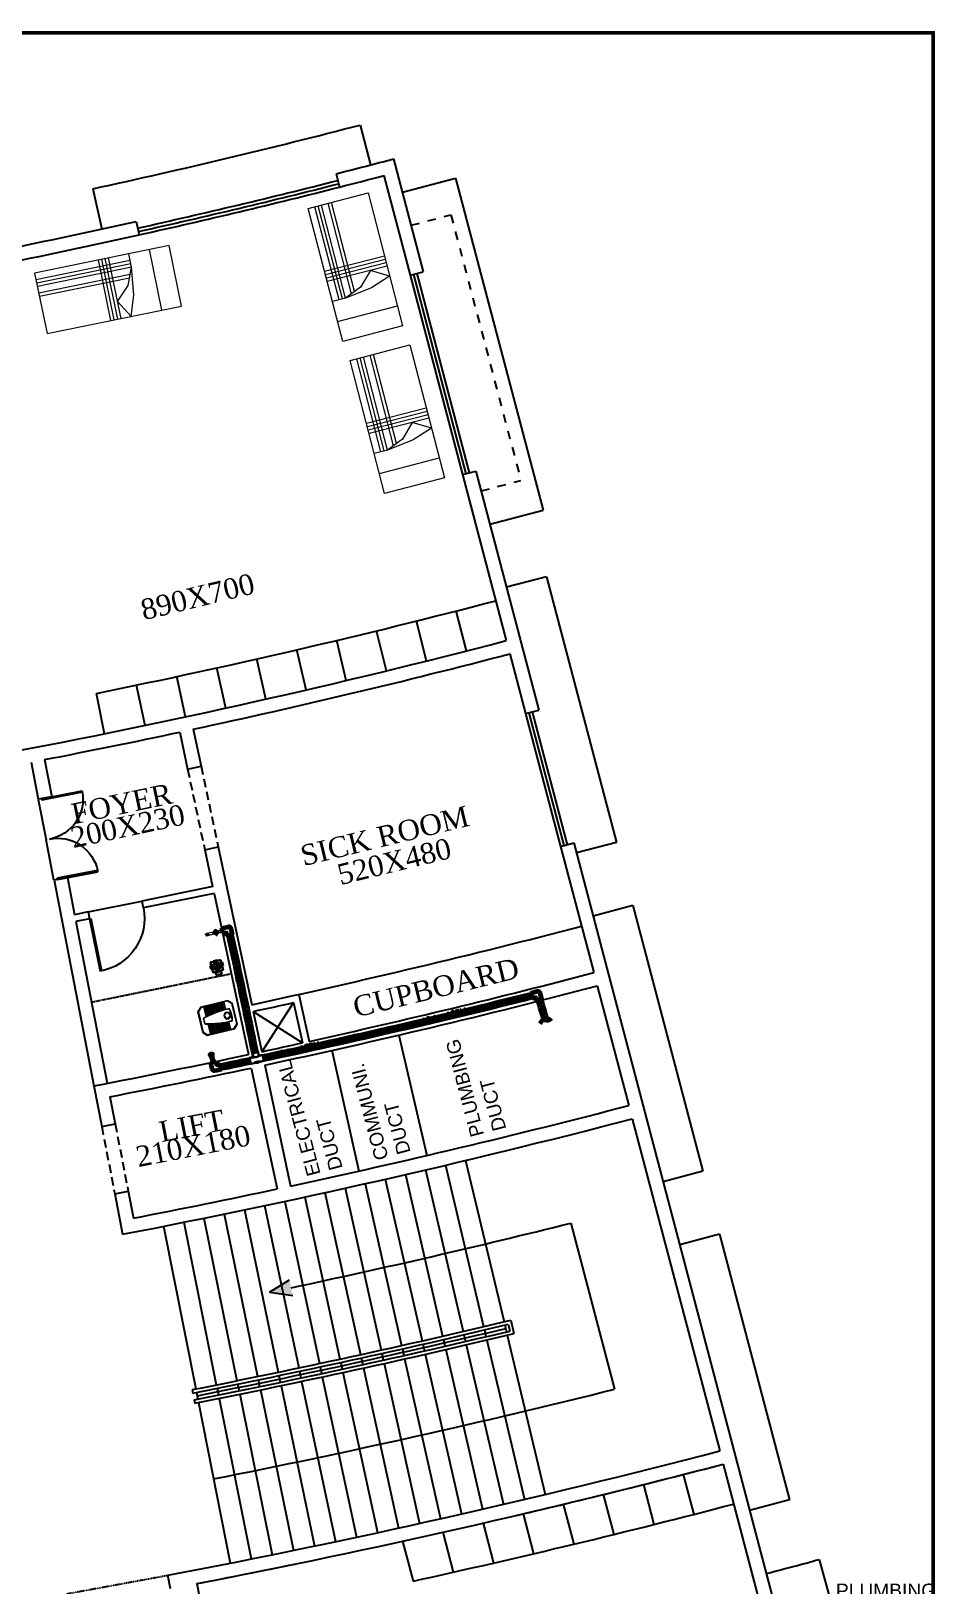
# Model space of a CAD drawing. Header units: metres. Extents: x 159409 to 239023, y 50504 to 95165.
# Drawn here: x 195695 to 197011, y 75770 to 78032 of the extents above; entities that cross this region are included whole.
import ezdxf
from ezdxf.enums import TextEntityAlignment as Align

# ---------------------------------------------------------------- set-up
doc = ezdxf.new("R2010")
doc.units = ezdxf.units.M
doc.header["$MEASUREMENT"] = 0
for name, pattern in [('09.MASON DET$0$HIDDEN', [0.125, 0.0625, -0.0625]), ('CONTINU', [0]), ('DASHED', [0.1875, 0.125, -0.0625]), ('HIDDEN', [0.125, 0.0625, -0.0625]), ('HIDDEN2', [0.1875, 0.125, -0.0625])]:
    doc.linetypes.add(name, pattern=pattern)
for name, color, linetype, lineweight in [('_Annotations', 1, 'Continuous', 25), ('cad-block.com', 7, 'Continuous', 5), ('FURN', 8, 'Continuous', 5), ('RJ- ANGLEValve', 1, 'Continuous', 25), ('RJ- D - TEXT', 7, 'Continuous', 20), ('RJ- DRA- FLOOR TRAP', 8, 'Continuous', 30), ('RJ- DRA-WASTE PIPE', 130, 'Continuous', 30), ('RJ- WS - SOLAR HW', 232, 'Continuous', 30), ('RJ- WS- COLD WATER', 152, 'Continuous', 30)]:
    doc.layers.add(name, color=color, linetype=linetype, lineweight=lineweight)
doc.layers.add('A-TEXT', color=3, linetype='Continuous')
doc.layers.add('TEXT', color=3, linetype='Continuous')
doc.styles.add('DIM', font='times.ttf', dxfattribs={"height": 0.3})
doc.styles.add('RJ', font='romans.shx')
doc.styles.get("Standard").update_dxf_attribs({"font": 'times.ttf', "height": 18})
doc.styles.add('Standard 360', font='arial.ttf')

# ---------------------------------------------------------------- blocks, each defined once
blk = doc.blocks.new('RYTRTRTRTRT')
at = {"color": 8}
for p, q in [((42.518, 61.153), (42.518, 61.753)), ((42.518, 61.753), (42.538, 61.753)), ((42.538, 61.753), (42.538, 61.153)), ((43.718, 61.753), (43.698, 61.753)), ((43.698, 61.753), (43.698, 61.153)), ((43.718, 61.153), (43.718, 61.753)), ((42.518, 61.153), (42.538, 61.153)), ((42.518, 61.103), (43.118, 61.103)), ((43.718, 61.103), (43.118, 61.103)), ((43.718, 61.153), (43.698, 61.153))]:
    blk.add_line(p, q, dxfattribs=at)
for centre, start, end in [((42.528, 61.163), 359.0371, 90), ((43.708, 61.163), 90, 180.9629)]:
    blk.add_arc(centre, 0.59, start, end, dxfattribs=at)
blk = doc.blocks.new('A$C25933C84')
at = {"linetype": 'Continuous'}
for p, q in [((0, 0.9), (2, 0.9)), ((0, 0), (0, 0.9)), ((0.3, 0.9), (0.3, 0)), ((0.6, 0.7), (0.6, 0.9)), ((0.65, 0.3), (0.6, 0.7)), ((0.7, 0.45), (0.6, 0.7)), ((2, 0.9), (2, 0)), ((0.75, 0), (0.65, 0.3)), ((0.9, 0.25), (0.7, 0.45)), ((0.75, 0), (0.9, 0.25)), ((2, 0), (0, 0))]:
    blk.add_line(p, q, dxfattribs=at)
for p, q in [((0.6, 0.8), (2, 0.8)), ((0.6, 0.75), (2, 0.75)), ((0.6, 0.7), (2, 0.7)), ((0.9, 0), (0.9, 0.9)), ((0.95, 0), (0.95, 0.9)), ((1, 0), (1, 0.9)), ((1.05, 0), (1.05, 0.9)), ((0.64, 0.6), (2, 0.6)), ((0.66, 0.55), (2, 0.55))]:
    blk.add_line(p, q)
blk = doc.blocks.new('TRTH')
at = {"color": 42, "ltscale": 8}
for p, q in [((-589.839, -68.759), (-589.839, -67.98)), ((-589.819, -68.759), (-589.819, -67.979)), ((-589.839, -68.759), (-589.819, -68.759)), ((-589.839, -68.859), (-589.039, -68.859))]:
    blk.add_line(p, q, dxfattribs=at)
blk.add_arc((-589.819, -68.759), 0.78, 0, 91.4693, dxfattribs=at)
blk = doc.blocks.new('A$C48064110')
at = {"lineweight": 5}
for p, q in [((0, 0.467), (0.057, 0.524)), ((0, 0.057), (0, 0.467)), ((0.012, 0.462), (0.062, 0.512)), ((0.012, 0.062), (0.012, 0.462)), ((0.057, 0.524), (0.367, 0.524)), ((0.062, 0.512), (0.362, 0.512)), ((0.362, 0.512), (0.412, 0.462)), ((0.367, 0.524), (0.424, 0.467)), ((0.412, 0.462), (0.412, 0.062)), ((0.424, 0.467), (0.424, 0.057)), ((0.114, 0.408), (0.012, 0.408)), ((0.114, 0.392), (0.012, 0.392)), ((0.115, 0.376), (0.012, 0.376)), ((0.115, 0.36), (0.012, 0.36)), ((0.116, 0.344), (0.012, 0.344)), ((0.117, 0.328), (0.012, 0.328)), ((0.119, 0.312), (0.012, 0.312)), ((0.12, 0.296), (0.012, 0.296)), ((0.122, 0.28), (0.012, 0.28)), ((0.124, 0.264), (0.012, 0.264)), ((0.126, 0.248), (0.012, 0.248)), ((0.128, 0.232), (0.012, 0.232)), ((0.296, 0.232), (0.412, 0.232)), ((0.298, 0.248), (0.412, 0.248)), ((0.3, 0.264), (0.412, 0.264)), ((0.302, 0.28), (0.412, 0.28)), ((0.304, 0.296), (0.412, 0.296)), ((0.305, 0.312), (0.412, 0.312)), ((0.307, 0.328), (0.412, 0.328)), ((0.308, 0.344), (0.412, 0.344)), ((0.309, 0.376), (0.412, 0.376)), ((0.309, 0.36), (0.412, 0.36)), ((0.31, 0.408), (0.412, 0.408)), ((0.31, 0.392), (0.412, 0.392)), ((0.057, 0), (0, 0.057)), ((0.13, 0.216), (0.012, 0.216)), ((0.133, 0.2), (0.012, 0.2)), ((0.136, 0.184), (0.012, 0.184)), ((0.139, 0.168), (0.012, 0.168)), ((0.142, 0.152), (0.012, 0.152)), ((0.145, 0.136), (0.012, 0.136)), ((0.149, 0.12), (0.012, 0.12)), ((0.153, 0.104), (0.012, 0.104)), ((0.062, 0.012), (0.012, 0.062)), ((0.367, 0), (0.057, 0)), ((0.362, 0.012), (0.062, 0.012)), ((0.271, 0.104), (0.412, 0.104)), ((0.275, 0.12), (0.412, 0.12)), ((0.279, 0.136), (0.412, 0.136)), ((0.282, 0.152), (0.412, 0.152)), ((0.285, 0.168), (0.412, 0.168)), ((0.288, 0.184), (0.412, 0.184)), ((0.291, 0.2), (0.412, 0.2)), ((0.294, 0.216), (0.412, 0.216)), ((0.412, 0.062), (0.362, 0.012)), ((0.424, 0.057), (0.367, 0))]:
    blk.add_line(p, q, dxfattribs=at)
for radius in [0.05, 0.038]:
    blk.add_circle((0.212, 0.407), radius, dxfattribs=at)
for centre, radius, start, end in [((0.129, 0.447), 0.015, 90, 187.125), ((0.129, 0.447), 0.008, 85.2938, 190.1027), ((0.212, 0.09), 0.381, 77.4091, 102.5909), ((0.212, 0.09), 0.374, 77.2725, 102.7275), ((0.295, 0.447), 0.008, 349.8973, 94.7062), ((0.295, 0.447), 0.015, 352.875, 90), ((1.449, 0.424), 1.335, 179.0958, 195.1543), ((1.449, 0.424), 1.328, 179.0713, 195.1788), ((-1.025, 0.424), 1.328, 344.8212, 0.9287), ((-1.025, 0.424), 1.335, 344.8457, 0.9042), ((0.175, 0.077), 0.015, 187.125, 270), ((0.175, 0.077), 0.008, 184.1473, 273.2179), ((0.212, 0.305), 0.245, 261.386, 278.614), ((0.212, 0.305), 0.238, 261.2402, 278.7598), ((0.249, 0.077), 0.008, 266.7821, 355.8527), ((0.249, 0.077), 0.015, 270, 352.875)]:
    blk.add_arc(centre, radius, start, end, dxfattribs=at)
blk = doc.blocks.new('Floor trap-3')
at = {"layer": 'RJ- DRA- FLOOR TRAP', "color": 8, "lineweight": 0}
for p, q in [((-7.5, 1.8), (-9, 1.8)), ((-3.8, 9.1), (-3.8, 12.5)), ((-3.8, 9.1), (3.7, 9.1)), ((-3.8, 9.1), (-3.4, 8.7)), ((-3.4, 8.7), (3.4, 8.7)), ((-3.4, 8.7), (-3.4, 7.5)), ((3.7, 9.1), (3.4, 8.7)), ((3.4, 8.7), (3.4, 7.5)), ((3.7, 9.1), (3.7, 12.5)), ((7.5, 1.8), (9, 1.8)), ((-7.5, -3.2), (-9, -3.2)), ((-2.5, -7.5), (-2.5, -8.3)), ((2.5, -7.5), (2.5, -8.3)), ((7.5, -3.2), (9, -3.2))]:
    blk.add_line(p, q, dxfattribs=at)
at = {"layer": 'RJ- DRA- FLOOR TRAP', "color": 11, "lineweight": 30}
for p, q in [((-3.6, 0), (3.6, 0)), ((0, 3.6), (0, -3.6))]:
    blk.add_line(p, q, dxfattribs=at)
at = {"layer": 'RJ- DRA- FLOOR TRAP', "color": 126, "lineweight": 30}
blk.add_lwpolyline([(7.5, -7.5), (7.5, 7.5), (-7.5, 7.5), (-7.5, -7.5)], close=True, dxfattribs=at)
blk.add_circle((0, 0), 5.5, dxfattribs=at)
at = {"layer": 'RJ- DRA- FLOOR TRAP', "lineweight": 30, "extrusion": (0, 0, -1)}
for centre, major_axis, start_param, end_param in [((-4.6, 0), (-0.165, 0.165), 3.141593, 9.424778), ((-3.2, 3.2), (0.165, 0.165), 4.712389, 10.995574), ((0, 4.6), (-0.165, 0.165), 3.141593, 9.424778), ((3.2, 3.2), (-0.165, 0.165), 3.141593, 9.424778), ((4.6, 0), (0.165, 0.165), 4.712389, 10.995574)]:
    blk.add_ellipse(centre, major_axis=major_axis, ratio=1, start_param=start_param, end_param=end_param, dxfattribs=at)
at = {"layer": 'RJ- DRA- FLOOR TRAP', "lineweight": 30}
for centre, major_axis, start_param, end_param in [((-3.2, -3.2), (0.165, -0.165), 4.712389, 10.995574), ((0, -4.6), (-0.165, -0.165), 3.141593, 9.424778), ((3.2, -3.2), (-0.165, -0.165), 3.141593, 9.424778)]:
    blk.add_ellipse(centre, major_axis=major_axis, ratio=1, start_param=start_param, end_param=end_param, dxfattribs=at)
at = {"layer": 'RJ- DRA-WASTE PIPE', "lineweight": 30}
for p, q in [((-7.5, 2.1), (-9, 2.1)), ((-9, -3.4), (-9, 2.1)), ((-4.1, 9.1), (-4.1, 12.5)), ((-4.1, 12.5), (4.1, 12.5)), ((-4.1, 9.1), (-3.8, 8.7)), ((-3.8, 8.7), (-3.8, 7.5)), ((4.1, 9.1), (3.7, 8.7)), ((3.7, 8.7), (3.7, 7.5)), ((4.1, 9.1), (4.1, 12.5)), ((7.5, 2.1), (9, 2.1)), ((9, -3.4), (9, 2.1)), ((-7.5, -3.4), (-9, -3.4)), ((-2.7, -7.5), (-2.7, -8.3)), ((-2.7, -8.3), (2.7, -8.3)), ((2.7, -7.5), (2.7, -8.3)), ((7.5, -3.4), (9, -3.4))]:
    blk.add_line(p, q, dxfattribs=at)
blk = doc.blocks.new('11')
at = {"layer": 'cad-block.com', "color": 193, "linetype": 'CONTINU'}
for points in [[(2850, 12587), (2850, 12599)], [(2850, 12599), (2879, 12599)], [(2850, 12593), (2924, 12593)], [(2850, 12587), (2879, 12587)], [(2879, 12599), (2887, 12593)], [(2887, 12593), (2879, 12587)], [(2881, 12601), (2881, 12630)], [(2881, 12630), (2893, 12630)], [(2881, 12585), (2893, 12601)], [(2881, 12601), (2887, 12593)], [(2881, 12556), (2881, 12585)], [(2881, 12556), (2893, 12556)], [(2887, 12556), (2887, 12630)], [(2887, 12593), (2895, 12599)], [(2895, 12587), (2887, 12593)], [(2887, 12593), (2893, 12585)], [(2893, 12601), (2893, 12630)], [(2893, 12556), (2893, 12585)], [(2895, 12599), (2924, 12599)], [(2895, 12587), (2924, 12587)], [(2924, 12587), (2924, 12599)]]:
    blk.add_lwpolyline(points, dxfattribs=at)
for points in [[(2881, 12622, 0.299875), (2858, 12599)], [(2858, 12587, 0.299878), (2881, 12563)], [(2881, 12609, 0.21619), (2871, 12599)], [(2871, 12587, 0.216195), (2881, 12577)], [(2881, 12603, 0.131669), (2877, 12599)], [(2881, 12603, 0.138814), (2877, 12599)], [(2877, 12587, 0.131679), (2881, 12582)], [(2877, 12587, 0.138819), (2881, 12582)], [(2879, 12599, 0.414466), (2881, 12601)], [(2881, 12585, 0.414465), (2879, 12587)], [(2917, 12599, 0.299858), (2893, 12622)], [(2903, 12599, 0.216158), (2893, 12609)], [(2898, 12599, 0.131627), (2893, 12603)], [(2898, 12599, 0.13877), (2893, 12603)], [(2893, 12601, 0.41557), (2895, 12599)], [(2895, 12587, 0.414476), (2893, 12585)], [(2893, 12582, 0.131637), (2898, 12587)], [(2893, 12582, 0.138776), (2898, 12587)], [(2893, 12577, 0.216162), (2903, 12587)], [(2893, 12563, 0.299861), (2917, 12587)]]:
    blk.add_lwpolyline(points, format="xyb", dxfattribs=at)
blk = doc.blocks.new('A$C09B008CF')
at = {"ltscale": 10}
h = blk.add_hatch(dxfattribs=at)
h.set_pattern_fill('ANSI31', color=193)
h.set_pattern_definition([(45, (-199988.31619, -111860.95241), (-0.08838834765, 0.08838834765), [])])
edge = h.paths.add_edge_path()
edge.add_arc((9.3, 5.3), 1.57, 0, 360)
at = {"color": 193, "ltscale": 10}
for p, q in [((12.5, 47.9), (6, 47.9)), ((6, 1.5), (7.5, 0)), ((7.5, 0), (11, 0)), ((12.5, 1.5), (11, 0))]:
    blk.add_line(p, q, dxfattribs=at)
for radius in [2.74, 1.57]:
    blk.add_circle((9.3, 5.3), radius, dxfattribs=at)
at = {"layer": 'cad-block.com', "color": 193, "linetype": 'CONTINU'}
for points in [[(6, 36.1), (6, 47.9)], [(12.5, 36.1), (12.5, 47.9)], [(6, 1.5), (6, 22.8)], [(12.5, 1.5), (12.5, 22.8)]]:
    blk.add_lwpolyline(points, dxfattribs=at)
at = {"layer": 'cad-block.com', "color": 193, "linetype": 'CONTINU', "xscale": 0.25, "yscale": 0.25, "zscale": 0.25}
blk.add_blockref('11', (-712.6, -3118.7), dxfattribs=at)
blk = doc.blocks.new('A$C3F2B028C')
at = {"color": 34, "linetype": 'Continuous'}
for points in [[(0, -8), (0, 8)], [(8.1, 5.6), (3.9, 5.6), (3.9, -6.1), (16.2, -6.1), (16.2, 5.6), (11, 5.6)], [(8.1, 3.7), (3.9, 3.7)], [(8.1, 2.5), (8.1, 6.8), (11, 6.8), (11, 2.5)], [(34.5, 7.7), (16.2, 3.7), (11, 3.7)], [(34.5, 3.5), (16.2, 1.7)], [(34.5, -7.7), (16.2, -3.7), (3.9, -3.7)], [(34.5, -3.5), (16.2, -1.7)]]:
    blk.add_lwpolyline(points, dxfattribs=at)
for points in [[(3.9, 5.6, 0.303122), (0, 8)], [(34.5, -10.3, 0.446482), (34.5, 10.3)], [(34.5, -8, 0.372706), (34.5, 8)], [(34.5, -3.4, 0.176556), (34.5, 3.4)], [(0, -8, 0.170448), (3.9, -6.1)]]:
    blk.add_lwpolyline(points, format="xyb", dxfattribs=at)
blk.add_lwpolyline([(34.5, -10.3), (34.5, 10.3), (16.2, 5.7), (16.2, -6.1)], close=True, dxfattribs=at)
for radius in [3.07, 2.68]:
    blk.add_circle((9.5, -0.3), radius, dxfattribs=at)
blk = doc.blocks.new('A$C0C4120B1')
at = {"color": 8, "linetype": 'Continuous', "lineweight": 5}
for p, q in [((7, 13.3), (5.3, 12.8)), ((8.1, 8.9), (6.6, 8.5)), ((11.9, 15.4), (7.7, 14.3)), ((13.5, 9.5), (9.2, 8.4))]:
    blk.add_line(p, q, dxfattribs=at)
for centre, radius, start, end in [((3.9, 10.1), 3.05, 62.0538, 237.3896), ((7.9, 13.4), 0.896, 104.7217, 194.7217), ((9, 9.3), 0.896, 194.7217, 284.7217)]:
    blk.add_arc(centre, radius, start, end, dxfattribs=at)
at = {"layer": 'RJ- WS - SOLAR HW', "color": 8, "linetype": 'Continuous', "lineweight": 5}
for p, q in [((2.7, 5.5), (2.2, 7.6)), ((3.3, 0.2), (2.2, 4.5)), ((7.1, 6.7), (6.6, 8.5)), ((9.2, 1.8), (8.1, 6))]:
    blk.add_line(p, q, dxfattribs=at)
for centre, start, end in [((3.1, 4.7), 110.4609, 194.7217), ((7.2, 5.8), 14.7217, 98.9825)]:
    blk.add_arc(centre, 0.896, start, end, dxfattribs=at)
at = {"layer": 'RJ- WS- COLD WATER', "lineweight": 60}
for p, q in [((2.5, 0), (0.1, 9.2)), ((10, 2), (2.5, 0)), ((11.7, 16.2), (2.9, 13.9)), ((13.7, 8.7), (8.6, 7.4)), ((10, 2), (8.6, 7.4)), ((11.7, 16.2), (13.7, 8.7))]:
    blk.add_line(p, q, dxfattribs=at)
blk.add_arc((3.9, 10.1), 3.85, 104.7217, 194.7217, dxfattribs=at)
blk = doc.blocks.new('A$C12DB153C')
at = {"linetype": 'Continuous', "ltscale": 10}
for p, q in [((-2.78, 0.53), (-0.73, 0.53)), ((-2.78, -1.99), (-2.78, 0.53)), ((1.26, 2.08), (-1.26, 2.08)), ((-1.26, 2.08), (-1.26, 0.53)), ((0.73, 0.53), (2.8, 0.53)), ((1.26, 2.08), (1.26, 0.53)), ((2.8, -1.99), (2.8, 0.53)), ((-2.78, -1.99), (-0.62, -1.99)), ((0.62, -1.99), (2.8, -1.99))]:
    blk.add_line(p, q, dxfattribs=at)
at = {"color": 8, "linetype": 'Continuous', "lineweight": 0}
for p, q in [((-2.78, 0.26), (-1.19, 0.26)), ((-1, 2.08), (-1, 0.53)), ((0.93, 0), (-0.9, 0)), ((1, 2.08), (1, 0.53)), ((2.8, 0.26), (1.22, 0.26)), ((-2.78, -1.73), (-1.19, -1.73)), ((-0.9, -1.47), (0.93, -1.47)), ((2.8, -1.73), (1.22, -1.73))]:
    blk.add_line(p, q, dxfattribs=at)
for centre, start, end in [((-1.19, -0.03), 5.73917, 90), ((1.22, -0.03), 90, 174.26083), ((-1.19, -1.44), 270, 354.26083), ((1.22, -1.44), 185.73917, 270)]:
    blk.add_arc(centre, 0.293, start, end, dxfattribs=at)
at = {"linetype": 'Continuous', "ltscale": 10, "extrusion": (0, 0, -1)}
for centre, start_param, end_param in [((0, 1.55), 3.309118, 4.544863), ((0, -0.9), 2.9928, 4.847677)]:
    blk.add_ellipse(centre, major_axis=(-0.891, 0.891), ratio=1, start_param=start_param, end_param=end_param, dxfattribs=at)

msp = doc.modelspace()

# ---------------------------------------------------------------- hatches: boundary and pattern name
at = {"ltscale": 10}
h = msp.add_hatch(color=2, dxfattribs=at)
h.dxf.hatch_style = 1
h.paths.add_polyline_path([(196075.698, 76191.065), (196041.766, 76195.623), (196070.919, 76213.575)])

# ---------------------------------------------------------------- linework, layer by layer
at = {"color": 0, "ltscale": 10}
for p, q in [((196173.944, 77895.184), (196189.025, 77837.11, 0.421)), ((196222.617, 77845.895, 0.421), (196265.755, 77681.46, 0.424)), ((195784.78, 77802.364, 0), (195797.533, 77743.735, 0.421)), ((196139.008, 77824.257, 0.421), (196143.936, 77804.874, 0.421)), ((196208.24, 77821.448, 0.842), (196246.443, 77676.393, 0.842)), ((196235.355, 77797.511, 0.421), (196312.717, 77817.886, 0.842)), ((196312.717, 77817.886, 0.842), (196440.059, 77334.374, 0.842)), ((195847.586, 77754.756, 0.421), (195851.936, 77735.235, 0.421)), ((196246.443, 77676.393, 0.846), (196265.755, 77681.46, 0.424)), ((196246.536, 77676.418, 0.841), (196322.661, 77386.237, 0.844)), ((196251.372, 77677.687, 0.841), (196327.497, 77387.506, 0.844)), ((196256.208, 77678.955, 0.841), (196332.334, 77388.774, 0.844)), ((196322.754, 77386.261, 0.842), (196342.318, 77391.394, 0.416)), ((196322.848, 77386.286, 0.842), (196340.675, 77318.594, 0.842)), ((196322.848, 77386.286, 0.842), (196386.519, 77144.529, 0.842)), ((196362.697, 77313.999, 0.421), (196440.059, 77334.374, 0.842)), ((196444.904, 77237.448, 0.842), (196386.883, 77222.167, 0.842)), ((196444.904, 77237.448, 0.842), (196546.778, 76850.638, 0.842)), ((196270.249, 77114.827, 0.842), (196255.721, 77173.041, 0.421)), ((196328.426, 77129.517, 0.842), (196313.576, 77187.65, 0.421)), ((196211.987, 77100.459, 0.842), (196197.783, 77158.753, 0.421)), ((196095.209, 77072.69, 0.842), (196081.653, 77131.139, 0.421)), ((196153.64, 77086.413, 0.842), (196139.76, 77144.786, 0.421)), ((195978.09, 77046.211, 0.842), (195965.184, 77104.807, 0.421)), ((196036.692, 77059.289, 0.842), (196023.461, 77117.812, 0.421)), ((195860.632, 77021.024, 0.842), (195848.378, 77079.759, 0.421)), ((195919.404, 77033.456, 0.842), (195906.824, 77092.122, 0.421)), ((195801.775, 77008.915, 0.842), (195789.848, 77067.718, 0.421)), ((196414.659, 77038.189, 0.842), (196434, 77043.282, 0.842)), ((196414.659, 77038.189, 0.842), (196465.596, 76844.784, 0.842)), ((196419.494, 77039.462, 0.842), (196470.431, 76846.057, 0.842)), ((196424.329, 77040.736, 0.842), (196475.266, 76847.331, 0.842)), ((195911.115, 77011.25, 0.421), (195922.584, 76957.455, 0.421)), ((195930.675, 77015.421, 0.421), (195942.144, 76961.625, 0.421)), ((195694.774, 76967.407, 0.421), (195705.242, 76913.416, 0.421)), ((195694.774, 76967.407, 0.421), (195705.242, 76913.416, 0.421)), ((195714.412, 76971.196, 0.421), (195724.877, 76917.223, 0.421)), ((195922.584, 76957.455, 0.421), (195942.144, 76961.625, 0.421)), ((195724.877, 76917.223, 0.421), (195705.242, 76913.416, 0.421)), ((195947.606, 76840.093, 0.421), (195967.167, 76844.263, 0.421)), ((195947.606, 76840.093, 0.421), (195959.076, 76786.298, 0.421)), ((195967.167, 76844.263, 0.421), (196016.167, 76614.432, 0.421)), ((196465.596, 76844.784, 0.842), (196484.936, 76849.878, 0.842)), ((196546.778, 76850.638, 0.842), (196488.756, 76835.357, 0.842)), ((195747.719, 76799.417, 0.421), (195728.152, 76795.601, 0.421)), ((195728.152, 76795.601, 0.421), (195786.146, 76496.166, 0.421)), ((195747.719, 76799.417, 0.421), (195758.192, 76745.402, 0.421)), ((195959.166, 76786.316, 0.421), (195856.187, 76765.352, 0.421)), ((195856.187, 76765.352, 0.421), (195858.09, 76755.534, 0.421)), ((195961.161, 76776.517, 0.421), (195858.09, 76755.534, 0.421)), ((195961.161, 76776.517, 0.421), (196011.207, 76541.783, 0.421)), ((195777.791, 76749.392, 0.421), (195758.101, 76745.383, 0.421)), ((195779.695, 76739.574, 0.421), (195760.096, 76735.584, 0.421)), ((195777.791, 76749.392, 0.421), (195779.695, 76739.574, 0.421)), ((196570.963, 76758.805, 0.842), (196512.942, 76743.524, 0.842)), ((196570.963, 76758.805, 0.842), (196672.837, 76371.996, 0.842)), ((195760.096, 76735.584, 0.421), (195805.78, 76499.973, 0.421)), ((196084.531, 76629.151, 0.421), (196099.571, 76560.988, 0.421)), ((196018.252, 76604.652, 0.421), (196030.764, 76545.971, 0.421)), ((196018.252, 76604.652, 0.421), (196089.806, 76558.834, 0.421)), ((196076.878, 76617.424, 0.421), (196030.764, 76545.971, 0.421)), ((196076.878, 76617.424, 0.421), (196089.806, 76558.834, 0.421)), ((196230.102, 76570.244, 0.421), (196271.06, 76394.91, 0.421)), ((196132.599, 76548.039, 0.421), (196172.033, 76372.238, 0.421)), ((196015.377, 76522.223, 0.421), (196052.91, 76346.18, 0.421)), ((196034.934, 76526.411, 0.421), (196072.467, 76350.367, 0.421)), ((196034.934, 76526.411, 0.421), (196072.467, 76350.367, 0.421)), ((195786.143, 76496.183, 0.421), (195797.564, 76437.28, 0.421)), ((195809.587, 76480.338, 0.421), (195817.201, 76441.07, 0.421)), ((196672.837, 76371.996, 0.842), (196614.815, 76356.715, 0.842)), ((195816.599, 76339.108, 0.421), (195828.02, 76280.205, 0.421)), ((195836.237, 76342.898, 0.421), (195843.851, 76303.629, 0.421)), ((196480.622, 76296.413, 0.842), (196544.298, 76054.639, 0.842)), ((196697.023, 76280.163, 0.842), (196639.001, 76264.882, 0.842)), ((196697.023, 76280.163, 0.842), (196798.896, 75893.353, 0.842)), ((196041.766, 76195.623, 0.421), (196070.919, 76213.575, 0.421)), ((196041.766, 76195.623, 0.421), (196075.698, 76191.065, 0.421)), ((196393.112, 76155.061, 0.421), (196397.752, 76135.607, 0.421)), ((196389.409, 76149.035, 0.421), (196391.729, 76139.307, 0.421)), ((196798.896, 75893.353, 0.842), (196740.874, 75878.072, 0.842)), ((196842.263, 75806.728, 0.421), (196972.765, 75324.059, 0.421)), ((195897.675, 75763.876, 0.421), (195894.029, 75783.779, 0.421)), ((195936.264, 75771.496, 0.842), (195940.036, 75751.778, 0.843))]:
    msp.add_line(p, q, dxfattribs=at)
at = {"color": 0, "linetype": 'HIDDEN', "ltscale": 200}
for p, q in [((196247.96, 77749.16, 0.421), (196305.982, 77764.441, 0.737)), ((196305.982, 77764.441, 0.737), (196407.855, 77377.631, 0.737)), ((196349.833, 77362.35, 0.421), (196407.855, 77377.631, 0.737))]:
    msp.add_line(p, q, dxfattribs=at)
at = {"color": 0, "ltscale": 8}
for p, q in [((196342.318, 77391.394, 0.842), (196434, 77043.282, 0.842)), ((196391.738, 77125.221, 0.842), (196414.659, 77038.189, 0.842)), ((196391.738, 77125.221, 0.842), (196414.659, 77038.189, 0.842)), ((196391.738, 77125.221, 0.842), (196414.659, 77038.189, 0.842)), ((196465.596, 76844.784, 0.842), (196473.236, 76815.773, 0.842)), ((196465.596, 76844.784, 0.842), (196513.986, 76661.049, 0.842)), ((196484.936, 76849.878, 0.842), (196790.561, 75689.431, 0.842)), ((196519.079, 76641.708, 0.842), (196564.923, 76467.644, 0.842)), ((196570.016, 76448.303, 0.842), (196697.358, 75964.79, 0.842)), ((196298.147, 76380.723, 0.842), (196353.554, 76145.664, 0.851)), ((196327.338, 76387.643, 0.842), (196383.356, 76152.73, 0.851)), ((196210.467, 76360.416, 0.842), (196264.037, 76124.932, 0.851)), ((196239.712, 76367.109, 0.842), (196293.895, 76131.766, 0.851)), ((196268.939, 76373.878, 0.842), (196323.733, 76138.676, 0.851)), ((196093.31, 76334.405, 0.842), (196144.426, 76098.376, 0.851)), ((196122.626, 76340.793, 0.842), (196174.356, 76104.899, 0.851)), ((196151.924, 76347.258, 0.842), (196204.268, 76111.499, 0.851)), ((196181.205, 76353.799, 0.842), (196234.162, 76118.177, 0.851)), ((195975.866, 76309.609, 0.842), (196024.522, 76073.062, 0.851)), ((196005.254, 76315.694, 0.842), (196054.525, 76079.274, 0.851)), ((196034.624, 76321.855, 0.842), (196084.51, 76085.564, 0.851)), ((196063.976, 76328.092, 0.842), (196114.477, 76091.931, 0.851)), ((195887.595, 76291.812, 0.842), (195934.401, 76054.891, 0.851)), ((195917.036, 76297.668, 0.842), (195964.46, 76060.87, 0.851)), ((195946.46, 76303.601, 0.842), (195994.5, 76066.927, 0.851)), ((196324.868, 76133.807, 0.851), (196327.137, 76124.067, 0.851)), ((196354.701, 76140.798, 0.851), (196356.995, 76131.065, 0.851)), ((196384.516, 76147.867, 0.851), (196386.836, 76138.139, 0.851)), ((196387.996, 76133.276, 0.852), (196443.318, 75901.281, 0.86)), ((196205.352, 76106.618, 0.851), (196207.519, 76096.856, 0.851)), ((196235.258, 76113.299, 0.851), (196237.451, 76103.542, 0.851)), ((196265.146, 76120.057, 0.851), (196267.365, 76110.306, 0.851)), ((196268.474, 76105.431, 0.852), (196321.378, 75872.872, 0.86)), ((196295.016, 76126.893, 0.851), (196297.26, 76117.148, 0.851)), ((196298.382, 76112.275, 0.852), (196351.891, 75879.856, 0.86)), ((196328.271, 76119.198, 0.852), (196382.386, 75886.918, 0.86)), ((196358.143, 76126.198, 0.852), (196412.861, 75894.06, 0.86)), ((196115.523, 76087.042, 0.851), (196117.614, 76077.263, 0.851)), ((196145.484, 76093.489, 0.851), (196147.601, 76083.716, 0.851)), ((196175.427, 76100.015, 0.851), (196177.569, 76090.247, 0.851)), ((196178.64, 76085.363, 0.852), (196229.728, 75852.399, 0.86)), ((196208.603, 76091.975, 0.852), (196260.297, 75859.144, 0.86)), ((196238.548, 76098.664, 0.852), (196290.847, 75865.969, 0.86)), ((195995.494, 76062.027, 0.851), (195997.484, 76052.227, 0.851)), ((196025.529, 76068.164, 0.851), (196027.544, 76058.369, 0.851)), ((196055.545, 76074.379, 0.851), (196057.585, 76064.589, 0.851)), ((196085.543, 76080.671, 0.851), (196087.609, 76070.887, 0.851)), ((196088.642, 76065.995, 0.852), (196137.908, 75832.639, 0.86)), ((196118.659, 76072.373, 0.852), (196168.533, 75839.146, 0.86)), ((196148.659, 76078.829, 0.852), (196199.14, 75845.733, 0.86)), ((195929.496, 76053.923, 0.851), (195930.465, 76049.018, 0.851)), ((195929.496, 76053.923, 0.851), (195930.465, 76049.018, 0.851)), ((195932.403, 76039.208, 0.851), (195933.372, 76034.302, 0.851)), ((195935.37, 76049.986, 0.851), (195937.308, 76040.176, 0.851)), ((195965.441, 76055.968, 0.851), (195967.405, 76046.162, 0.851)), ((195968.387, 76041.26, 0.851), (196015.221, 75807.403, 0.86)), ((195998.478, 76047.327, 0.851), (196045.921, 75813.593, 0.86)), ((196028.551, 76053.472, 0.851), (196076.602, 75819.862, 0.86)), ((196058.605, 76059.694, 0.851), (196107.265, 75826.211, 0.86)), ((195938.277, 76035.271, 0.851), (195984.502, 75801.293, 0.86)), ((196644.241, 75930.377, 0.842), (196659.523, 75872.354, 0.842)), ((196702.326, 75945.417, 0.842), (196745.623, 75781.022, 0.842)), ((196702.326, 75945.417, 0.842), (196771.091, 75684.32, 0.842)), ((196702.326, 75945.417, 0.842), (196771.091, 75684.32, 0.842)), ((196586.08, 75915.626, 0.842), (196601.362, 75857.601, 0.842)), ((196469.53, 75886.991, 0.842), (196484.814, 75828.956, 0.842)), ((196527.843, 75901.164, 0.842), (196543.126, 75843.135, 0.842)), ((196352.675, 75859.513, 0.842), (196367.963, 75801.463, 0.842)), ((196411.14, 75873.108, 0.842), (196426.427, 75815.066, 0.842)), ((196294.133, 75846.208, 0.842), (196309.424, 75788.148, 0.842)), ((196235.515, 75833.193, 0.842), (196250.809, 75775.121, 0.842))]:
    msp.add_line(p, q, dxfattribs=at)
at = {"color": 0, "linetype": 'HIDDEN2', "ltscale": 100}
for p, q in [((195922.584, 76957.455, 0.421), (195947.606, 76840.093, 0.421)), ((195942.144, 76961.625, 0.421), (195967.167, 76844.263, 0.421)), ((195797.567, 76437.263, 0.421), (195816.602, 76339.091, 0.421)), ((195817.201, 76441.07, 0.421), (195836.237, 76342.898, 0.421))]:
    msp.add_line(p, q, dxfattribs=at)
at = {"color": 7, "linetype": 'DASHED', "ltscale": 10}
msp.add_line((195986.184, 76659.15, 0.421), (195782.938, 76617.779, 0.421), dxfattribs=at)
at = {"color": 0, "linetype": '09.MASON DET$0$HIDDEN', "ltscale": 10}
msp.add_line((195746.484, 75756.754, 0.421), (195894.029, 75783.779, 0.421), dxfattribs=at)
at = {"color": 6, "const_width": 5.123}
msp.add_lwpolyline([(197008.003, 78029.391), (197008.003, 73287.566), (190264.254, 73287.566), (190264.254, 78029.391)], close=True, dxfattribs=at)
at = {"color": 0, "ltscale": 10}
for centre, radius, start, end in [((193653.191, 87601.708), 10028.5, 282.2720164, 284.5579409), ((193653.191, 87601.708, 0.421), 10088.5, 284.2646495, 284.7551355), ((193653.191, 87601.708, 0.421), 10098.5, 282.5630882, 284.2646495), ((193653.191, 87601.708, 0.421), 10103.5, 282.5630882, 284.2646495), ((193653.191, 87601.708, 0.421), 10108.5, 282.5630882, 284.2646495), ((193653.191, 87601.708, 0.421), 10108.5, 284.2646495, 284.6410389), ((193653.191, 87601.708, 0.421), 10158.5, 284.7544027, 284.7544872), ((193653.191, 87601.708, 0.421), 10158.5, 284.7544027, 284.7544872), ((193653.191, 87601.708, 0.421), 10088.5, 281.5263458, 282.5630882), ((193653.191, 87601.708, 0.421), 10108.5, 281.5263458, 282.5630882), ((193653.191, 87601.708, 0.421), 10628.5, 284.7544214, 284.7544872), ((193653.191, 87601.708, 0.421), 10638.5, 284.7544217, 284.7544872), ((193653.191, 87601.708, 0.421), 10748.5, 281.4660069, 284.6484082), ((193653.191, 87601.708, 0.421), 10808.5, 284.7544281, 284.7544872), ((193653.191, 87601.708, 0.421), 10808.5, 280.635997, 284.6484082), ((193653.191, 87601.708, 0.421), 10828.5, 282.1412904, 284.6492902), ((193653.191, 87601.708, 0.421), 10828.5, 280.9732954, 282.0354663), ((193653.191, 87601.708, 0.421), 11238.5, 282.1374298, 284.6537697), ((193653.191, 87601.708, 0.421), 11308.5, 282.4936269, 284.6537697), ((193653.191, 87601.708, 0.421), 11328.5, 282.1366197, 284.6539481), ((193653.191, 87601.708, 0.421), 11248.5, 282.1373391, 282.4429607), ((193653.191, 87601.708, 0.421), 11308.5, 282.1367986, 282.4429607), ((193653.191, 87601.708, 0.421), 11308.5, 280.8719631, 282.0354663), ((193653.191, 87601.708, 0.421), 11328.5, 280.9732954, 282.0354663), ((193653.191, 87601.708, 0.421), 11508.5, 282.1350376, 284.6555259), ((193653.191, 87601.708, 0.421), 11528.5, 280.8738969, 284.6556982), ((193653.191, 87601.708, 0.421), 11368.5, 280.8724979, 280.9732954), ((193653.191, 87601.708, 0.421), 11468.5, 280.8729393, 280.9732954), ((193653.191, 87601.708, 0.421), 11508.5, 280.9732954, 282.0354663), ((193653.191, 87601.708, 0.421), 11653.5, 281.9860703, 284.0415292), ((193653.191, 87601.708, 0.421), 11903.5, 281.1755473, 284.0565108), ((193653.191, 87601.708, 0.421), 12028.5, 280.7365891, 284.6592016), ((193653.191, 87601.708, 0.421), 12048.5, 280.9230377, 284.6593603), ((193653.191, 87601.708, 0.421), 12048.5, 283.9460193, 284.6593603), ((193653.191, 87601.708, 0.421), 12048.5, 283.1851283, 283.898465), ((193653.191, 87601.708, 0.421), 12108.5, 282.3878654, 284.6593603), ((193653.191, 87601.708, 0.421), 12048.5, 280.9230377, 281.6157922), ((193653.191, 87601.708, 0.421), 12218.5, 284.7544739, 285.1296178)]:
    msp.add_arc(centre, radius, start, end, dxfattribs=at)
at = {"color": 0, "ltscale": 8}
for radius, start, end in [(11770, 281.1512075, 283.4613045), (11775, 281.1512179, 283.4369544), (11785, 281.1512385, 283.4369338), (11790, 281.1512488, 283.461222), (11780, 281.1755473, 283.412625)]:
    msp.add_arc((193653.191, 87601.708, 0.421), radius, start, end, dxfattribs=at)
at = {"layer": 'RJ- WS- COLD WATER', "lineweight": 60}
for p, q in [((195972.399, 76723.545, 0.421), (195972.913, 76723.643, 0.421)), ((195973.032, 76720.309, 0.421), (195973.561, 76720.425, 0.421))]:
    msp.add_line(p, q, dxfattribs=at)
for centre, start, end in [((184917.426, 74285.476, 0.402), 11.498754, 12.3823201), ((184922.169, 74287.046, 0.402), 11.4961926, 12.3796947), ((193665.365, 87617.781, 0.402), 282.0597448, 284.0862675), ((193665.899, 87612.813, 0.402), 282.0623702, 284.0902785), ((185557.69, 73448.065, 0.402), 16.111914, 16.2638777), ((185562.316, 73449.952, 0.402), 16.0989131, 16.2612522), ((193675.131, 87619.846, 0.421), 281.6886125, 281.9104657), ((193675.633, 87614.875, 0.421), 281.691238, 281.9134272)]:
    msp.add_arc(centre, 11328.5, start, end, dxfattribs=at)
msp.add_spline([(196452.109, 76594.1, 0.402), (196447.366, 76591.381, 0.402), (196439.501, 76591.672, 0.402), (196435.22, 76586.551, 0.402)], degree=3, dxfattribs=at)

# ---------------------------------------------------------------- block references
at = {"color": 4, "yscale": 100, "zscale": 100}
for name, p, xscale, rotation in [('RYTRTRTRTRT', (190544.572, 71452.896, 0.421), -99.99999999999996, 281.0345805089274), ('TRTH', (254949.826, 81768.395, 0.421), -99.99999999999999, 191.506959463441)]:
    msp.add_blockref(name, p, dxfattribs=dict(at, xscale=xscale, rotation=rotation))
at = {"color": 6, "ltscale": 10, "xscale": -0.4999999999999997, "yscale": 0.4999999999999997, "zscale": 0.4999999999999998, "rotation": 283.9243248016352}
msp.add_blockref('A$C09B008CF', (195950.659, 76711.694, 0.421), dxfattribs=at)
at = {"color": 6, "ltscale": 10}
for p, rotation in [((195972.583, 76728.544, 0.402), 266.6610383878784), ((196422.106, 76633.899, 0.402), 270.5425959758673)]:
    msp.add_blockref('A$C0C4120B1', p, dxfattribs=dict(at, rotation=rotation))
at = {"color": 7, "xscale": -99.99999999999994, "yscale": 99.99999999999999, "zscale": 99.99999999999999, "rotation": 283.6678893163484}
msp.add_blockref('A$C48064110', (195945.8, 76568.367), dxfattribs=at)
at = {"color": 6, "ltscale": 10, "xscale": -1, "rotation": 207.4098942519436}
msp.add_blockref('A$C0C4120B1', (195953.779, 76528.933, 0.421), dxfattribs=at)
at = {"layer": 'FURN', "extrusion": (-1.81e-14, -2.9e-15, -1), "xscale": -99.99999999999996, "yscale": 99.99999999999996, "zscale": -99.99999999999996, "rotation": 255.4914831738134}
for p in [(-196235.54, 77602.634, -1.263), (-196296.47, 77381.341, -1.263)]:
    msp.add_blockref('A$C25933C84', p, dxfattribs=at)
at = {"layer": 'FURN', "extrusion": (-5.3e-15, 1.75e-14, -1), "xscale": 99.99999999999994, "yscale": 99.99999999999994, "zscale": -99.99999999999996, "rotation": 348.4078067390001}
msp.add_blockref('A$C25933C84', (-195913.919, 77631.646), dxfattribs=at)
at = {"layer": 'RJ- ANGLEValve', "linetype": 'Continuous', "ltscale": 0.02, "xscale": -0.3633750001504086, "yscale": 0.3633749999623978, "zscale": 0.3633749999999993, "rotation": 283.2197811063474}
msp.add_blockref('A$C3F2B028C', (195959.783, 76530.945, 0.421), dxfattribs=at)
at = {"layer": 'RJ- DRA- FLOOR TRAP', "xscale": -1, "rotation": 194.9227626815969}
msp.add_blockref('Floor trap-3', (195965.116, 76670.481, 0.421), dxfattribs=at)
at = {"layer": 'RJ- WS- COLD WATER', "linetype": 'Continuous', "ltscale": 10, "xscale": 3.499233740472015, "yscale": 3.499233740446655, "zscale": 3.49923374045335, "rotation": 12.49213602077102}
msp.add_blockref('A$C12DB153C', (196022.655, 76537.237, 0.402), dxfattribs=at)

# ---------------------------------------------------------------- texts
at = {"layer": '_Annotations', "char_height": 8.45393, "attachment_point": 1, "rotation": 104.717568, "style": 'Standard 360'}
for s, insert in [('{\\H2.3658x; \\PPLUMBING\\PDUCT}', (196302.882, 76411.525, 0.421)), ('{\\H2.3658x;ELECTRICAL \\PDUCT}', (196097.038, 76362.901, 0.421)), ('{\\H2.3658x;COMMUNI.\\PDUCT}', (196195.963, 76386.01, 0.421))]:
    msp.add_mtext(s, dxfattribs=dict(at, insert=insert))
at = {"layer": '_Annotations', "insert": (196866.408, 75771.475, 0.842), "char_height": 8.45393, "attachment_point": 1, "style": 'Standard 360'}
msp.add_mtext('{\\H2.3658x;PLUMBING \\PDUCT}', dxfattribs=at)
at = {"layer": 'A-TEXT'}
for s, rotation, p in [('890X700', 13.676189, (195937.125, 77208.509, 0.421)), ('SICK ROOM', 13.676189, (196209.647, 76860.24)), ('520X480', 13.676189, (196223.466, 76823.069)), ('CUPBOARD', 13.676189, (196284.213, 76639.411)), ('LIFT', 11.071524, (195928.69, 76438.111, 0.421)), ('210X180', 11.071524, (195930.652, 76408.781, 0.421))]:
    msp.add_text(s, height=30, rotation=rotation, dxfattribs=at).set_placement(p, align=Align.MIDDLE)
at = {"layer": 'RJ- D - TEXT', "lineweight": 20, "style": 'RJ', "width": 0.9}
for s, rotation, p in [('25%%Cw ASTM', 101.960494, (196014.638, 76598.093, 0.44)), ('40%%Cw ASTM', 13.894586, (196263.508, 76584.563, 0.421)), ('40%%Cw ASTM', 13.894586, (196050.371, 76535.445, 0.421))]:
    msp.add_text(s, height=10, rotation=rotation, dxfattribs=at).set_placement(p)
at = {"layer": 'TEXT', "lineweight": -2, "ltscale": 2, "char_height": 30, "width": 355.21968, "attachment_point": 7, "rotation": 11.965528, "style": 'DIM'}
for s, insert in [('{\\C3;FOYER}', (195757.271, 76876.608, 0.421)), ('{\\C3;200X230}', (195756.051, 76841.954, 0.421))]:
    msp.add_mtext(s, dxfattribs=dict(at, insert=insert))

doc.saveas('drawing.dxf')
